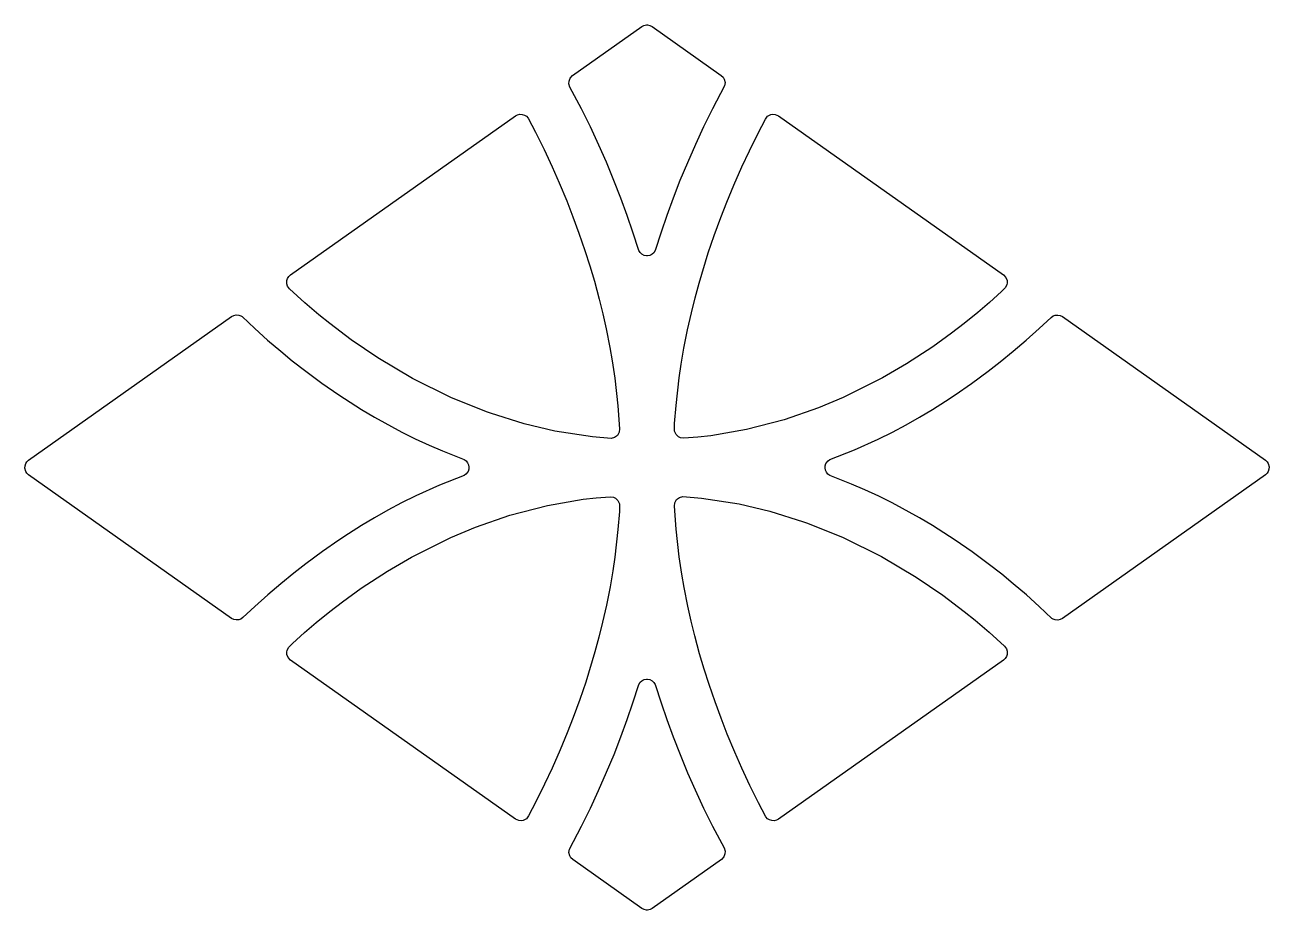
# Model space of a CAD drawing. Header units: millimetres. Extents: x 7 to 75, y 16.8 to 65.2.
import ezdxf

# ---------------------------------------------------------------- set-up
doc = ezdxf.new("R2010")
doc.units = ezdxf.units.MM

msp = doc.modelspace()

# ---------------------------------------------------------------- linework, layer by layer
at = {"layer": 'CUT'}
for points in [[(36.789309, 61.795543), (36.732879, 61.975896), (36.736904, 62.112006), (36.802928, 62.287008), (36.93376, 62.427246), (40.717098, 65.102711), (40.835699, 65.16426), (40.965154, 65.191365), (41.034846, 65.191365), (41.159038, 65.165737), (41.282902, 65.102711), (45.06312, 62.429693), (45.157873, 62.341822), (45.225987, 62.233033), (45.269838, 62.046735), (45.238135, 61.855313), (44.587023, 60.604087), (44.097103, 59.610843), (43.651494, 58.657151), (43.207644, 57.654895), (42.801255, 56.679043), (42.430605, 55.72827), (42.082966, 54.77911), (41.769199, 53.861611), (41.445153, 52.85394), (41.371412, 52.739621), (41.279237, 52.656104), (41.219264, 52.620616), (41.159988, 52.595604), (41.034177, 52.569942), (40.965823, 52.569942), (40.838738, 52.596025), (40.722971, 52.654581), (40.672446, 52.694411), (40.624025, 52.744526), (40.554847, 52.85394), (40.231215, 53.860402), (39.916642, 54.780261), (39.569402, 55.728249), (39.19465, 56.686409), (38.779717, 57.682916), (38.370064, 58.610962), (37.902509, 59.611627), (37.412995, 60.60405)], [(39.504402, 43.111699), (39.478539, 42.923396), (39.381704, 42.757578), (39.228576, 42.641715), (39.041416, 42.593479), (38.022092, 42.673347), (35.960996, 42.994374), (34.279033, 43.388785), (32.436774, 43.965769), (32.217183, 44.044474), (30.27148, 44.831911), (28.181396, 45.871256), (26.286737, 46.993415), (24.835687, 47.975748), (23.66425, 48.863219), (23.068789, 49.349276), (22.303282, 49.999911), (21.458449, 50.764628), (21.350213, 50.913834), (21.311818, 51.033959), (21.313059, 51.216259), (21.352518, 51.33472), (21.419835, 51.43839), (21.510954, 51.521916), (33.810569, 60.219057), (33.924163, 60.278794), (34.049373, 60.306985), (34.177608, 60.301696), (34.300071, 60.263289), (34.40836, 60.194399), (34.494994, 60.099826), (34.898811, 59.331157), (35.371604, 58.372225), (35.809342, 57.435547), (36.200242, 56.550736), (36.611692, 55.568267), (36.948152, 54.708698), (37.280578, 53.805763), (37.605403, 52.860654), (37.870616, 52.026147), (38.121012, 51.178462), (38.388724, 50.192912), (38.582137, 49.40435), (38.768228, 48.573141), (38.969337, 47.566651), (39.098208, 46.827268), (39.239546, 45.876734), (39.411219, 44.377893)], [(51.728561, 44.831932), (50.376849, 44.266508), (48.490657, 43.611892), (46.439411, 43.075555), (44.482733, 42.734408), (43.786646, 42.650513), (43.021248, 42.59669), (42.834739, 42.620315), (42.718551, 42.676591), (42.585997, 42.80609), (42.509781, 42.980562), (42.498883, 43.10793), (42.512449, 43.402786), (42.589039, 44.380802), (42.76379, 45.903149), (42.87358, 46.653494), (43.021802, 47.514938), (43.221041, 48.524876), (43.429246, 49.451124), (43.630419, 50.264613), (43.849417, 51.071304), (44.351329, 52.725293), (44.674852, 53.679732), (45.031341, 54.656579), (45.362331, 55.50198), (45.750702, 56.437679), (46.185858, 57.425093), (46.59951, 58.310606), (47.069321, 59.26673), (47.471653, 60.044068), (47.59365, 60.195566), (47.760721, 60.286497), (47.886391, 60.308361), (48.013444, 60.29703), (48.189696, 60.218869), (60.488819, 51.522076), (60.615341, 51.391066), (60.686153, 51.219237), (60.695164, 51.094818), (60.674056, 50.97826), (60.585619, 50.812313), (60.377969, 50.61071), (59.718605, 50.018693), (59.083023, 49.474809), (58.335811, 48.863234), (57.65064, 48.333318), (56.6174, 47.593708), (55.18478, 46.661682), (53.878244, 45.903957)], [(18.913321, 32.797162), (18.799185, 32.717319), (18.679466, 32.674618), (18.608908, 32.66494), (18.543157, 32.665051), (18.413369, 32.692084), (18.294466, 32.753732), (7.196589, 40.599924), (7.104888, 40.684126), (7.03985, 40.784275), (6.990558, 40.967554), (6.998376, 41.093067), (7.037351, 41.211304), (7.104865, 41.315903), (7.196561, 41.400111), (18.293681, 49.24696), (18.412587, 49.308619), (18.543746, 49.335775), (18.682632, 49.32491), (18.802216, 49.281812), (18.861703, 49.245359), (19.563621, 48.590599), (20.262775, 47.962953), (20.974752, 47.353669), (21.610699, 46.835564), (22.345494, 46.262883), (23.223343, 45.616767), (24.158805, 44.96716), (25.388407, 44.175691), (26.110962, 43.745114), (27.605794, 42.929453), (28.32616, 42.572424), (29.10039, 42.212469), (29.817467, 41.902321), (31.007677, 41.431787), (31.11015, 41.359417), (31.191095, 41.263074), (31.244834, 41.149292), (31.267824, 41.025576), (31.258548, 40.900084), (31.217027, 40.779948), (31.104255, 40.632583), (30.999848, 40.561473), (29.652275, 40.026482), (28.36919, 39.448818), (27.586963, 39.060466), (26.83969, 38.66479), (26.111971, 38.255489), (25.397081, 37.829758), (24.684673, 37.381175), (24.150002, 37.027079), (23.260103, 36.410297), (22.35005, 35.740401), (21.690033, 35.229133), (20.974749, 34.646329), (20.276001, 34.048673), (19.563684, 33.409457)], [(63.086679, 49.202838), (63.200815, 49.282681), (63.320534, 49.325382), (63.391092, 49.33506), (63.456843, 49.334949), (63.586631, 49.307916), (63.705534, 49.246268), (74.803411, 41.400076), (74.895112, 41.315874), (74.96015, 41.215725), (75.009442, 41.032446), (75.001624, 40.906933), (74.962649, 40.788696), (74.895135, 40.684097), (74.803439, 40.599889), (63.706319, 32.75304), (63.587413, 32.691381), (63.456254, 32.664225), (63.317368, 32.67509), (63.197784, 32.718188), (63.138297, 32.754641), (62.436379, 33.409401), (61.737225, 34.037047), (61.025248, 34.646331), (60.389301, 35.164436), (59.654506, 35.737117), (58.776657, 36.383233), (57.841195, 37.03284), (56.611593, 37.824309), (55.889038, 38.254886), (54.394206, 39.070547), (53.67384, 39.427576), (52.89961, 39.787531), (52.182533, 40.097679), (50.992323, 40.568213), (50.88985, 40.640583), (50.808905, 40.736926), (50.755166, 40.850708), (50.732176, 40.974424), (50.741452, 41.099916), (50.782973, 41.220052), (50.895745, 41.367417), (51.000152, 41.438527), (52.347725, 41.973518), (53.63081, 42.551182), (54.413037, 42.939534), (55.16031, 43.33521), (55.888029, 43.744511), (56.602919, 44.170242), (57.315327, 44.618825), (57.849998, 44.972921), (58.739897, 45.589703), (59.64995, 46.259599), (60.309967, 46.770867), (61.025251, 47.353671), (61.723999, 47.951327), (62.436316, 48.590543)], [(30.271439, 37.168068), (31.623151, 37.733492), (33.509343, 38.388108), (35.560589, 38.924445), (37.517267, 39.265592), (38.213354, 39.349487), (38.978752, 39.40331), (39.165261, 39.379685), (39.281449, 39.323409), (39.414003, 39.19391), (39.490219, 39.019438), (39.501117, 38.89207), (39.487551, 38.597214), (39.410961, 37.619198), (39.23621, 36.096851), (39.12642, 35.346506), (38.978198, 34.485062), (38.778959, 33.475124), (38.570754, 32.548876), (38.369581, 31.735387), (38.150583, 30.928696), (37.648671, 29.274707), (37.325148, 28.320268), (36.968659, 27.343421), (36.637669, 26.49802), (36.249298, 25.562321), (35.814142, 24.574907), (35.40049, 23.689394), (34.930679, 22.73327), (34.528347, 21.955932), (34.40635, 21.804434), (34.239279, 21.713503), (34.113609, 21.691639), (33.986556, 21.70297), (33.810304, 21.781131), (21.511181, 30.477924), (21.384659, 30.608934), (21.313847, 30.780763), (21.304836, 30.905182), (21.325944, 31.02174), (21.414381, 31.187687), (21.622031, 31.38929), (22.281395, 31.981307), (22.916977, 32.525191), (23.664189, 33.136766), (24.34936, 33.666682), (25.3826, 34.406292), (26.81522, 35.338318), (28.121756, 36.096043)], [(42.495598, 38.888301), (42.521461, 39.076604), (42.618296, 39.242422), (42.771424, 39.358285), (42.958584, 39.406521), (43.977908, 39.326653), (46.039004, 39.005626), (47.720967, 38.611215), (49.563226, 38.034231), (49.782817, 37.955526), (51.72852, 37.168089), (53.818604, 36.128744), (55.713263, 35.006585), (57.164313, 34.024252), (58.33575, 33.136781), (58.931211, 32.650724), (59.696718, 32.000089), (60.541551, 31.235372), (60.649787, 31.086166), (60.688182, 30.966041), (60.686941, 30.783741), (60.647482, 30.66528), (60.580165, 30.56161), (60.489046, 30.478084), (48.189431, 21.780943), (48.075837, 21.721206), (47.950627, 21.693015), (47.822392, 21.698304), (47.699929, 21.736711), (47.59164, 21.805601), (47.505006, 21.900174), (47.101189, 22.668843), (46.628396, 23.627775), (46.190658, 24.564453), (45.799758, 25.449264), (45.388308, 26.431733), (45.051848, 27.291302), (44.719422, 28.194237), (44.394597, 29.139346), (44.129384, 29.973853), (43.878988, 30.821538), (43.611276, 31.807088), (43.417863, 32.59565), (43.231772, 33.426859), (43.030663, 34.433349), (42.901792, 35.172732), (42.760454, 36.123266), (42.588781, 37.622107)], [(45.210691, 20.204457), (45.267121, 20.024104), (45.263096, 19.887994), (45.197072, 19.712992), (45.06624, 19.572754), (41.282902, 16.897289), (41.164301, 16.83574), (41.034846, 16.808635), (40.965154, 16.808635), (40.840962, 16.834263), (40.717098, 16.897289), (36.93688, 19.570307), (36.842127, 19.658178), (36.774013, 19.766967), (36.730162, 19.953265), (36.761865, 20.144687), (37.412977, 21.395913), (37.902897, 22.389157), (38.348506, 23.342849), (38.792356, 24.345105), (39.198745, 25.320957), (39.569395, 26.27173), (39.917034, 27.22089), (40.230801, 28.138389), (40.554847, 29.14606), (40.628588, 29.260379), (40.720763, 29.343896), (40.780736, 29.379384), (40.840012, 29.404396), (40.965823, 29.430058), (41.034177, 29.430058), (41.161262, 29.403975), (41.277029, 29.345419), (41.327554, 29.305589), (41.375975, 29.255474), (41.445153, 29.14606), (41.768785, 28.139598), (42.083358, 27.219739), (42.430598, 26.271751), (42.80535, 25.313591), (43.220283, 24.317084), (43.629936, 23.389038), (44.097491, 22.388373), (44.587005, 21.39595)]]:
    msp.add_lwpolyline(points, close=True, dxfattribs=at)

doc.saveas('drawing.dxf')
